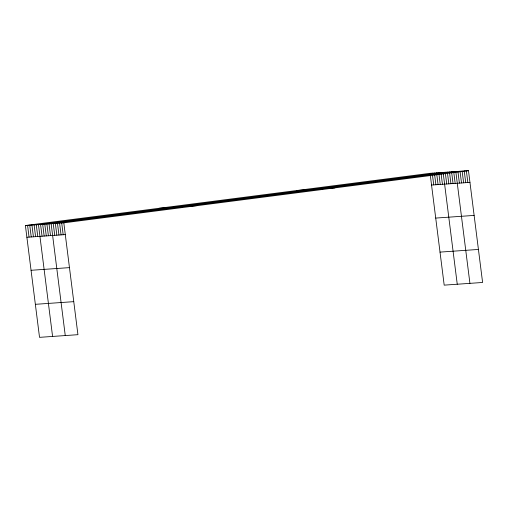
<?xml version="1.0" encoding="UTF-8"?>
<svg xmlns="http://www.w3.org/2000/svg" width="508" height="508" viewBox="0 0 508 508"><rect width="100%" height="100%" fill="white"/><g stroke="black" fill="none" stroke-linecap="round" stroke-linejoin="round"><path stroke-width="0.76" d="M25.4 225.527L63.811 222.86L77.934 334.683L39.529 337.344L25.4 225.527L430.066 173.317L468.471 170.656L482.6 282.473L444.189 285.14L430.066 173.317M63.811 222.86L468.471 170.656M296.526 190.544L334.937 187.884M431.546 185.052L469.957 182.391M158.941 208.293L197.345 205.632M26.88 237.261L65.291 234.594M435.718 218.078L474.129 215.417M31.058 270.288L69.463 267.627M440.017 252.108L478.428 249.447M35.357 304.317L73.762 301.657M466.363 170.802L467.843 182.537M464.249 170.948L465.728 182.683M462.134 171.094L463.62 182.829M460.026 171.24L461.505 182.975M457.911 171.386L459.391 183.121M469.925 283.356L455.797 171.533L51.137 223.742L65.259 335.559M453.688 171.679L455.168 183.413M451.574 171.825L453.053 183.559M449.459 171.971L450.945 183.706M447.351 172.117L448.831 183.852M445.237 172.263L446.716 183.998M457.251 284.232L443.122 172.409L38.462 224.619L52.584 336.442M440.944 172.561L442.43 184.296M438.772 172.714L440.252 184.448M436.594 172.866L438.074 184.601M434.416 173.012L435.902 184.753M432.238 173.165L433.724 184.899M61.697 223.006L63.176 234.74M59.582 223.152L61.068 234.886M57.474 223.298L58.953 235.039M55.359 223.45L56.839 235.185M53.245 223.596L54.731 235.331M49.022 223.888L50.502 235.623M46.907 224.034L48.393 235.769M44.799 224.18L46.279 235.915M42.685 224.326L44.164 236.061M40.57 224.472L42.056 236.207M36.284 224.771L37.763 236.506M34.106 224.923L35.592 236.658M31.928 225.069L33.414 236.804M29.756 225.222L31.236 236.957M27.578 225.374L29.058 237.109"/></g></svg>
